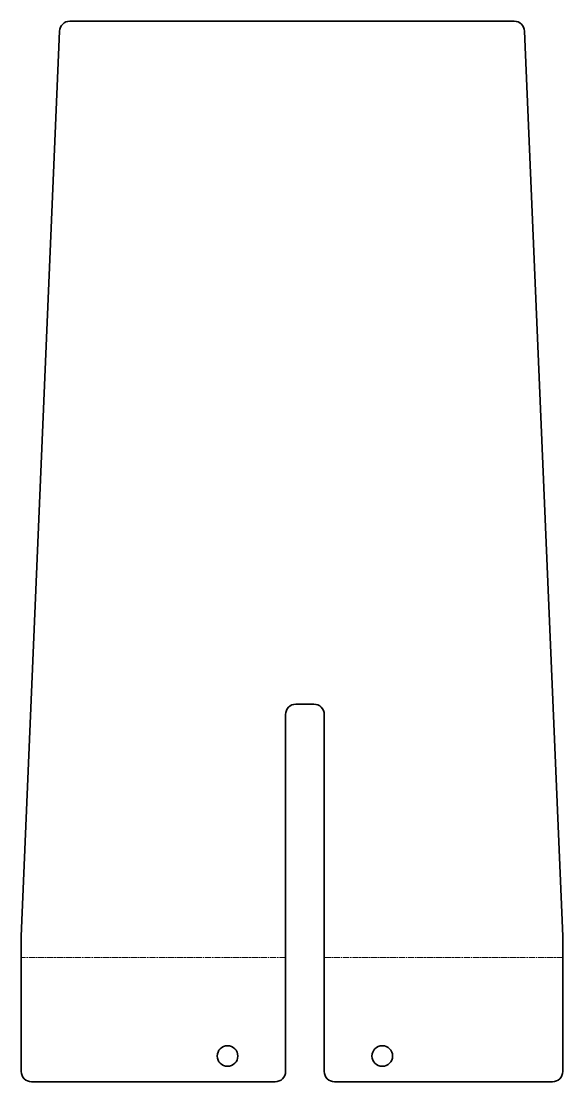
# Model space of a CAD drawing. Header units: inches. Extents: x 0 to 210, y 0 to 412.
import ezdxf

# ---------------------------------------------------------------- set-up
doc = ezdxf.new("R2010")
doc.units = ezdxf.units.IN
doc.header["$MEASUREMENT"] = 0
doc.linetypes.add('Chain', pattern=[13.68, 9.12, -1.14, 2.28, -1.14])
doc.layers.add('SIMUMAK Bend Centerline (ISO)', color=7, linetype='Chain', lineweight=9)
doc.layers.add('SIMUMAK Visible (ISO)', color=7, linetype='Continuous', lineweight=35)

# ---------------------------------------------------------------- blocks, each defined once
blk = doc.blocks.new('GLD-SMT-04-TATUTRA01_Sheet_GLD-SMT-04-TATUTRA01 (desplegada)')
at = {"layer": 'SIMUMAK Bend Centerline (ISO)', "ltscale": 0.263158}
for p, q in [((4.89, -156.87), (-97.61, -156.87)), ((112.39, -156.87), (19.89, -156.87))]:
    blk.add_line(p, q, dxfattribs=at)
at = {"layer": 'SIMUMAK Visible (ISO)'}
for p, q in [((-78.77, 206.39), (93.56, 206.39)), ((-82.77, 202.56), (-97.61, -148.61)), ((112.39, -148.61), (97.55, 202.56)), ((8.89, -58.61), (15.89, -58.61)), ((4.89, -201.14), (4.89, -62.61)), ((19.89, -62.61), (19.89, -201.14)), ((-97.61, -201.14), (-97.61, -148.61)), ((112.39, -148.61), (112.39, -201.14)), ((0.89, -205.14), (-93.61, -205.14)), ((108.39, -205.14), (23.89, -205.14))]:
    blk.add_line(p, q, dxfattribs=at)
for centre in [(-17.61, -195.14), (42.39, -195.14)]:
    blk.add_circle(centre, 4, dxfattribs=at)
at = {"layer": 'SIMUMAK Visible (ISO)', "extrusion": (0, 0, -1)}
for centre, start, end in [((78.77, 202.39), 2.4195, 90), ((-93.56, 202.39), 90, 177.5805), ((93.61, -201.14), 270, 0), ((-0.89, -201.14), 180, 270), ((-23.89, -201.14), 270, 360), ((-108.39, -201.14), 180, 270)]:
    blk.add_arc(centre, 4, start, end, dxfattribs=at)
at = {"layer": 'SIMUMAK Visible (ISO)'}
for centre, start, end in [((8.89, -62.61), 90, 180), ((15.89, -62.61), 0, 90)]:
    blk.add_arc(centre, 4, start, end, dxfattribs=at)

msp = doc.modelspace()

# ---------------------------------------------------------------- block references
msp.add_blockref('GLD-SMT-04-TATUTRA01_Sheet_GLD-SMT-04-TATUTRA01 (desplegada)', (97.61, 205.14))

doc.saveas('drawing.dxf')
